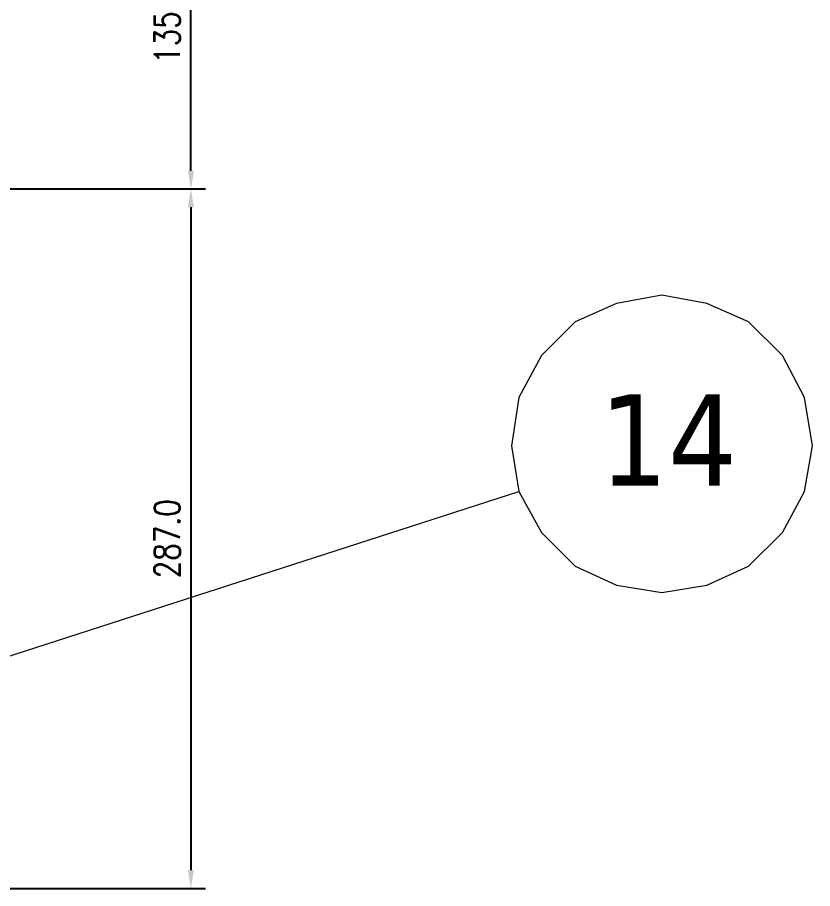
# Model space of a CAD drawing. Header units: millimetres. Extents: x 13152 to 35294, y -6229 to 54471.
# Drawn here: x 29576.6 to 29902.6, y 11544.9 to 11902.3 of the extents above; entities that cross this region are included whole.
import ezdxf

# ---------------------------------------------------------------- set-up
doc = ezdxf.new("R2010")
doc.units = ezdxf.units.MM
doc.header["$LTSCALE"] = 4
doc.layers.add('标注、文本', color=3, linetype='Continuous', lineweight=25)
doc.layers.add('铁心', color=3, linetype='Continuous', lineweight=0)
doc.styles.add('Tahoma$001', font='tahoma.ttf', dxfattribs={"height": 2.159784})
doc.styles.add('TH_GBDIM', font='romans.shx', dxfattribs={"width": 0.8, "bigfont": 'gbcbig.shx'})
doc.dimstyles.new('TH_GBDIM1', dxfattribs={"dimscale": 3, "dimtxt": 3.5, "dimasz": 2.5, "dimexe": 2, "dimexo": 0, "dimgap": 1.5, "dimtad": 1, "dimdec": 1, "dimzin": 0, "dimdsep": 46, "dimtxsty": 'TH_GBDIM', "dimcen": 2.5, "dimclrd": 3, "dimclre": 256, "dimclrt": 2, "dimadec": 0, "dimazin": 0, "dimtfac": 0.714286, "dimtdec": 1, "dimtmove": 0, "dimatfit": 3, "dimfxl": 1, "dimtzin": 0, "dimlwd": -1, "dimlwe": -1, "dimarcsym": 0})

# ---------------------------------------------------------------- blocks, each defined once
blk = doc.blocks.new('*D297')
at = {"layer": 'Defpoints', "color": 0}
for p in [(29506.23, 11831.92), (29506.23, 11544.92), (29647.75, 11544.92)]:
    blk.add_point(p, dxfattribs=at)
at = {"layer": '标注、文本'}
for p, q in [((29506.23, 11831.92), (29653.75, 11831.92)), ((29506.23, 11544.92), (29653.75, 11544.92))]:
    blk.add_line(p, q, dxfattribs=at)
at = {"layer": '标注、文本', "color": 3}
blk.add_line((29647.75, 11824.42), (29647.75, 11552.42), dxfattribs=at)
for points in [[(29646.5, 11824.42), (29649, 11824.42), (29647.75, 11831.92)], [(29646.5, 11552.42), (29649, 11552.42), (29647.75, 11544.92)]]:
    blk.add_solid(points, dxfattribs=at)
at = {"layer": '标注、文本', "color": 2, "insert": (29638, 11688.42), "char_height": 10.5, "attachment_point": 5, "rotation": 90, "style": 'TH_GBDIM'}
blk.add_mtext('287.0', dxfattribs=at)
blk = doc.blocks.new('*D298')
at = {"layer": 'Defpoints', "color": 0}
for p in [(29455.23, 11966.92), (29647.75, 11966.92), (29506.23, 11831.92)]:
    blk.add_point(p, dxfattribs=at)
at = {"layer": '标注、文本'}
for p, q in [((29455.23, 11966.92), (29653.75, 11966.92)), ((29506.23, 11831.92), (29653.75, 11831.92))]:
    blk.add_line(p, q, dxfattribs=at)
at = {"layer": '标注、文本', "color": 3}
blk.add_line((29647.75, 11839.42), (29647.75, 11959.42), dxfattribs=at)
for points in [[(29646.5, 11959.42), (29649, 11959.42), (29647.75, 11966.92)], [(29646.5, 11839.42), (29649, 11839.42), (29647.75, 11831.92)]]:
    blk.add_solid(points, dxfattribs=at)
at = {"layer": '标注、文本', "color": 2, "insert": (29638, 11899.42), "char_height": 10.5, "attachment_point": 5, "rotation": 90, "style": 'TH_GBDIM'}
blk.add_mtext('135.0', dxfattribs=at)

msp = doc.modelspace()

# ---------------------------------------------------------------- linework, layer by layer
at = {"layer": '铁心', "lineweight": 13}
msp.add_lwpolyline([(29902.62, 11726.56), (29899.3, 11746.44), (29890.27, 11763.6), (29876.41, 11777.46), (29859.24, 11784.99), (29840.87, 11788.3), (29822.2, 11784.99), (29805.33, 11777.46), (29791.48, 11763.6), (29782.14, 11746.44), (29779.13, 11726.56), (29782.14, 11707.88), (29791.48, 11691.02), (29805.33, 11677.16), (29822.2, 11669.33), (29840.87, 11666.32), (29859.24, 11669.33), (29876.41, 11677.16), (29890.27, 11691.02), (29899.3, 11707.88)], close=True, dxfattribs=at)
msp.add_lwpolyline([(29548.86, 11632.42), (29782.14, 11707.88), (29782.14, 11707.88)], dxfattribs=at)

# ---------------------------------------------------------------- texts
at = {"layer": '铁心', "lineweight": 13, "style": 'Tahoma$001'}
msp.add_text('14', height=37.589, dxfattribs=at).set_placement((29815.19, 11710.14))

# ---------------------------------------------------------------- dimensions: what is measured, and where the dimension line sits
at = {"layer": '标注、文本'}
for base, p2, picture, middle in [((29647.75, 11966.92), (29455.23, 11966.92), '*D298', (29638, 11899.42)), ((29647.75, 11544.92), (29506.23, 11544.92), '*D297', (29638, 11688.42))]:
    dim = msp.add_linear_dim(base=base, p1=(29506.23, 11831.92), p2=p2, angle=90, dimstyle='TH_GBDIM1', dxfattribs=at)
    dim.commit()
    dim.dimension.update_dxf_attribs({"geometry": picture, "text_midpoint": middle})

doc.saveas('drawing.dxf')
